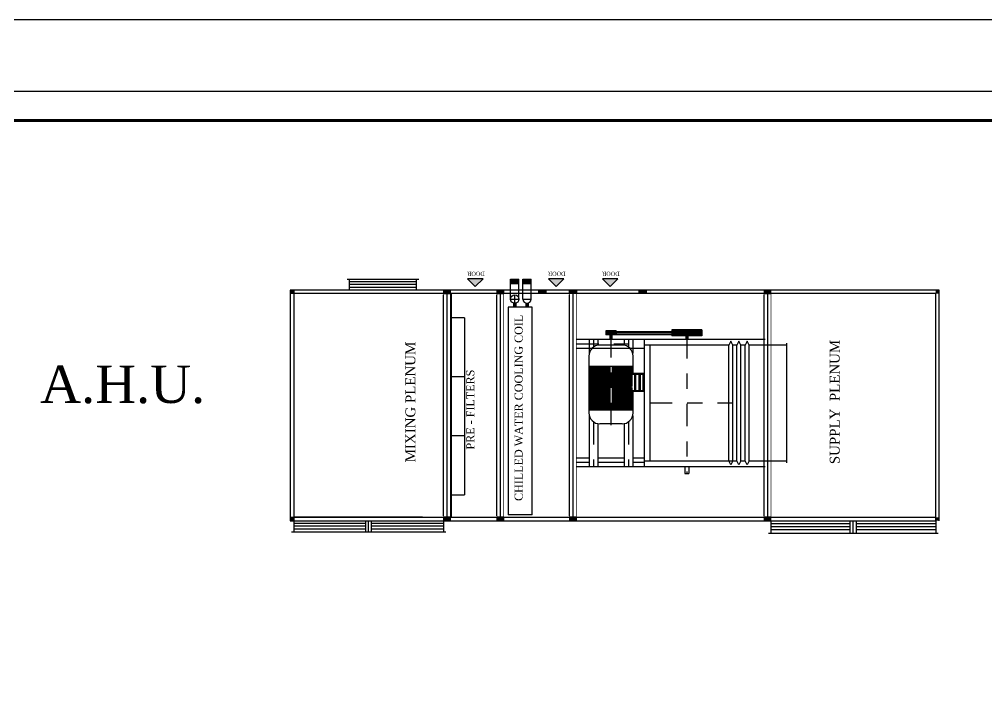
# Model space of a CAD drawing. Extents: x -706 to 2784, y 123 to 852.
# Drawn here: x -691.58 to -685.19, y 156.12 to 160.65 of the extents above; entities that cross this region are included whole.
import ezdxf

# ---------------------------------------------------------------- set-up
doc = ezdxf.new("R2010")
doc.units = 0
doc.header["$MEASUREMENT"] = 0
doc.linetypes.add('CENTER2', pattern=[1.125, 0.75, -0.125, 0.125, -0.125])
doc.layers.add('AC-TEXT', color=15, linetype='Continuous', lineweight=30)
for name, color, linetype in [('AC.EQUIPMENT', 31, 'Continuous'), ('fram', 252, 'Continuous'), ('WALL', 4, 'Continuous')]:
    doc.layers.add(name, color=color, linetype=linetype)
doc.styles.add('AC', font='romans.shx', dxfattribs={"height": 0.2})
doc.styles.get("Standard").update_dxf_attribs({"font": 'TIMES.TTF'})

# ---------------------------------------------------------------- blocks, each defined once
blk = doc.blocks.new('A$C0DAB2E14')
at = {"layer": 'AC.EQUIPMENT'}
for points in [[(0.0977, 0), (0.0747, 0), (0.0747, 0.023), (0.0977, 0.023)], [(1.6137, 0), (1.5907, 0), (1.5907, 0.023), (1.6137, 0.023)], [(0.0977, -1.023), (0.0747, -1.023), (0.0747, -1), (0.0977, -1)], [(0.0977, -1.0459), (0.0747, -1.0459), (0.0747, -1.023), (0.0977, -1.023)], [(1.6137, -1), (1.5907, -1), (1.5907, -1.023), (1.6137, -1.023)], [(1.6137, -1.0459), (1.5907, -1.0459), (1.5907, -1.023), (1.6137, -1.023)], [(1.6375, -1.2123), (1.6892, -1.1606), (1.6892, -1.2639)], [(0.0977, -1.3791), (0.0747, -1.3791), (0.0747, -1.3561), (0.0977, -1.3561)], [(1.6137, -1.3791), (1.5907, -1.3791), (1.5907, -1.3561), (1.6137, -1.3561)], [(0.0977, -1.4021), (0.0747, -1.4021), (0.0747, -1.3791), (0.0977, -1.3791)], [(1.6137, -1.4021), (1.5907, -1.4021), (1.5907, -1.3791), (1.6137, -1.3791)], [(1.6589, -1.5034), (1.6873, -1.5034), (1.6873, -1.4473), (1.6589, -1.4473)], [(1.6589, -1.5856), (1.6873, -1.5856), (1.6873, -1.5295), (1.6589, -1.5295)], [(1.5907, -1.6604), (1.5907, -1.6374), (1.6137, -1.6374), (1.6137, -1.6604)], [(1.5907, -1.6834), (1.5907, -1.6604), (1.6137, -1.6604), (1.6137, -1.6834)], [(1.6375, -1.7516), (1.6892, -1.6999), (1.6892, -1.8033)], [(0.0747, -1.8639), (0.0747, -1.8409), (0.0977, -1.8409), (0.0977, -1.8639)], [(0.0747, -1.8868), (0.0747, -1.8639), (0.0977, -1.8639), (0.0977, -1.8868)], [(1.5907, -1.8639), (1.5907, -1.8409), (1.6137, -1.8409), (1.6137, -1.8639)], [(1.5907, -1.8868), (1.5907, -1.8639), (1.6137, -1.8639), (1.6137, -1.8868)], [(1.6375, -2.1128), (1.6892, -2.0611), (1.6892, -2.1645)], [(1.5907, -2.3291), (1.5907, -2.3061), (1.6137, -2.3061), (1.6137, -2.3291)], [(1.5907, -2.352), (1.5907, -2.3291), (1.6137, -2.3291), (1.6137, -2.352)], [(0.0747, -3.1631), (0.0747, -3.1402), (0.0977, -3.1402), (0.0977, -3.1631)], [(0.0747, -3.1861), (0.0747, -3.1631), (0.0977, -3.1631), (0.0977, -3.1861)], [(1.5907, -3.1631), (1.5907, -3.1402), (1.6137, -3.1402), (1.6137, -3.1631)], [(1.5907, -3.1861), (1.5907, -3.1631), (1.6137, -3.1631), (1.6137, -3.1861)], [(0.0747, -4.2861), (0.0747, -4.3091), (0.0977, -4.3091), (0.0977, -4.2861)], [(1.6137, -4.2861), (1.5907, -4.2861), (1.5907, -4.3091), (1.6137, -4.3091)]]:
    blk.add_hatch(color=2, dxfattribs=at).paths.add_polyline_path(points)
h = blk.add_hatch(color=2, dxfattribs=at)
edge = h.paths.add_edge_path()
edge.add_line((1.5006, -1.4674), (1.5006, -1.4834))
edge.add_line((1.5006, -1.4834), (1.5274, -1.4834))
edge.add_ellipse((1.5542, -1.4754), major_axis=(0.0198, 0.0198), ratio=1, start_angle=135, end_angle=151.60155, ccw=False)
edge.add_ellipse((1.5542, -1.4754), major_axis=(-0.0198, 0.0198), ratio=1, start_angle=28.39845, end_angle=45, ccw=False)
edge.add_line((1.5274, -1.4674), (1.5006, -1.4674))
h = blk.add_hatch(color=2, dxfattribs=at)
edge = h.paths.add_edge_path()
edge.add_line((1.5006, -1.5495), (1.5006, -1.5655))
edge.add_line((1.5006, -1.5655), (1.5274, -1.5655))
edge.add_ellipse((1.5542, -1.5575), major_axis=(0.0198, 0.0198), ratio=1, start_angle=135, end_angle=151.60155, ccw=False)
edge.add_ellipse((1.5542, -1.5575), major_axis=(-0.0198, 0.0198), ratio=1, start_angle=28.39845, end_angle=45, ccw=False)
edge.add_line((1.5274, -1.5495), (1.5006, -1.5495))
h = blk.add_hatch(color=5, dxfattribs=at)
h.paths.add_polyline_path([(0.9371, -2.3397), (0.9371, -2.2511), (1.0582, -2.2511), (1.0582, -2.3397)])
h.paths.add_polyline_path([(0.9445, -2.3323), (1.0508, -2.3323), (1.0508, -2.2584), (0.9445, -2.2584)], flags=16)
at = {"layer": 'AC.EQUIPMENT', "color": 2}
for p, q in [((0, 0.0149), (0, -1.0149)), ((0.0747, 0), (0, 0)), ((0.0187, -0.4813), (0.0187, 0)), ((0.0374, -0.4813), (0.0374, 0)), ((0.056, -0.4813), (0.056, 0)), ((0.0977, 0.023), (0.0747, 0.023)), ((1.6137, 0), (0.0747, 0)), ((0.0977, 0.023), (0.0977, -3.0406)), ((0.0977, 0.023), (0.0977, -4.2861)), ((0.0977, -0.8592), (0.0977, 0)), ((1.5907, -4.2861), (1.5907, 0.023)), ((1.5907, -3.0406), (1.5907, -0.2116)), ((1.6137, -0.3717), (1.6884, -0.3717)), ((1.6324, -0.8199), (1.6324, -0.3717)), ((1.6511, -0.8199), (1.6511, -0.3717)), ((1.6697, -0.8199), (1.6697, -0.3717)), ((1.6884, -0.3567), (1.6884, -0.8348)), ((0, -0.4813), (0.0747, -0.4813)), ((0, -0.5), (0.0747, -0.5)), ((0, -0.5187), (0.0747, -0.5187)), ((0.0187, -1), (0.0187, -0.5187)), ((0.0374, -1), (0.0374, -0.5187)), ((0.056, -1), (0.056, -0.5187)), ((1.6137, -0.8199), (1.6884, -0.8199)), ((0.0747, -1), (0, -1)), ((1.5907, -1.0507), (0.0977, -1.0507)), ((0.247, -1.0507), (0.247, -1.1398)), ((0.6413, -1.1398), (0.6413, -1.0507)), ((1.0356, -1.1398), (1.0356, -1.0507)), ((1.4271, -1.0507), (1.4271, -1.045)), ((1.4299, -1.1398), (1.4299, -1.0507)), ((1.4299, -1.1398), (0.247, -1.1398)), ((1.6375, -1.2123), (1.6892, -1.1606)), ((1.6892, -1.2639), (1.6892, -1.1606)), ((1.6892, -1.2639), (1.6375, -1.2123)), ((1.5274, -1.4674), (1.5006, -1.4674)), ((1.5274, -1.4834), (1.5006, -1.4834)), ((1.5262, -1.4754), (1.5822, -1.4754)), ((1.5542, -1.4473), (1.5542, -1.5034)), ((1.5542, -1.4473), (1.6873, -1.4473)), ((1.6589, -1.4473), (1.6589, -1.5034)), ((1.6873, -1.4473), (1.6873, -1.5034)), ((1.5274, -1.5495), (1.5006, -1.5495)), ((1.5542, -1.5034), (1.6873, -1.5034)), ((1.5542, -1.5295), (1.5542, -1.5856)), ((1.5542, -1.5295), (1.6873, -1.5295)), ((1.6589, -1.5295), (1.6589, -1.5856)), ((1.6873, -1.5295), (1.6873, -1.5856)), ((1.5274, -1.5655), (1.5006, -1.5655)), ((1.5542, -1.5856), (1.6873, -1.5856)), ((1.6375, -1.7516), (1.6892, -1.6999)), ((1.6892, -1.8033), (1.6892, -1.6999)), ((1.6892, -1.8033), (1.6375, -1.7516)), ((1.6375, -2.1128), (1.6892, -2.0611)), ((1.6892, -2.1645), (1.6892, -2.0611)), ((1.6892, -2.1645), (1.6375, -2.1128)), ((-0.0075, -3.1697), (-0.0075, -4.3025)), ((0.0747, -3.1861), (-0.0075, -3.1861)), ((0.0131, -3.7156), (0.0131, -3.1861)), ((0.0336, -3.7156), (0.0336, -3.1861)), ((0.0542, -3.7156), (0.0542, -3.1861)), ((-0.0075, -3.7156), (0.0747, -3.7156)), ((-0.0075, -3.7361), (0.0747, -3.7361)), ((-0.0075, -3.7567), (0.0747, -3.7567)), ((0.0131, -4.2861), (0.0131, -3.7567)), ((0.0336, -4.2861), (0.0336, -3.7567)), ((0.0542, -4.2861), (0.0542, -3.7567)), ((0.0747, -4.2861), (-0.0075, -4.2861)), ((0.0747, -4.2861), (1.5907, -4.2861)), ((0.0977, -4.2861), (1.5907, -4.2861))]:
    blk.add_line(p, q, dxfattribs=at)
at = {"layer": 'AC.EQUIPMENT', "color": 4}
for p, q in [((1.6137, 0.023), (0.0747, 0.023)), ((0.0747, 0.023), (0.0747, -4.2861)), ((1.6137, -4.3091), (1.6137, 0.023)), ((1.5907, -1.023), (0.0977, -1.023)), ((1.5907, -1.3791), (0.0977, -1.3791)), ((1.5002, -1.4316), (0.1149, -1.4316)), ((0.1149, -1.5916), (0.1149, -1.4316)), ((1.5002, -1.5916), (1.5002, -1.4316)), ((0.1149, -1.5916), (1.5002, -1.5916)), ((1.5907, -1.8639), (0.0977, -1.8639)), ((1.5907, -3.1631), (0.0977, -3.1631)), ((0.0747, -4.3091), (1.6137, -4.3091))]:
    blk.add_line(p, q, dxfattribs=at)
at = {"layer": 'AC.EQUIPMENT', "color": 5}
for p, q in [((0.4374, -1.8868), (0.4374, -3.1483)), ((0.4664, -1.8868), (0.4664, -1.9732)), ((0.4953, -1.8868), (0.4953, -1.9732)), ((1.2268, -1.8868), (1.2268, -2.3397)), ((1.2846, -3.1483), (1.2846, -1.8868)), ((0.775, -1.9732), (0.4374, -1.9732)), ((1.1738, -1.9704), (0.795, -1.9704)), ((0.8118, -2.2658), (0.8118, -1.9704)), ((1.1047, -1.9719), (0.8118, -1.9719)), ((1.1047, -1.9733), (0.8118, -1.9733)), ((1.1047, -1.9748), (0.8118, -1.9748)), ((1.1047, -1.9763), (0.8118, -1.9763)), ((1.1047, -1.9778), (0.8118, -1.9778)), ((1.1047, -1.9793), (0.8118, -1.9793)), ((1.1047, -1.9807), (0.8118, -1.9807)), ((1.1047, -1.9822), (0.8118, -1.9822)), ((1.1047, -1.9837), (0.8118, -1.9837)), ((1.1047, -1.9852), (0.8118, -1.9852)), ((1.1047, -1.9866), (0.8118, -1.9866)), ((1.1047, -1.9881), (0.8118, -1.9881)), ((1.1047, -1.9896), (0.8118, -1.9896)), ((1.1047, -1.9911), (0.8118, -1.9911)), ((1.1047, -1.9925), (0.8118, -1.9925)), ((1.1047, -1.994), (0.8118, -1.994)), ((1.1047, -1.9955), (0.8118, -1.9955)), ((1.1047, -1.997), (0.8118, -1.997)), ((1.1047, -1.9985), (0.8118, -1.9985)), ((1.1047, -1.9999), (0.8118, -1.9999)), ((1.1047, -2.0014), (0.8118, -2.0014)), ((1.1047, -2.2658), (1.1047, -1.9704)), ((1.2846, -1.9732), (1.1938, -1.9732)), ((0.7223, -2.031), (0.4374, -2.031)), ((0.4664, -2.031), (0.4664, -2.2052)), ((0.4953, -2.031), (0.4953, -2.2052)), ((0.7211, -2.192), (0.7211, -2.0443)), ((1.1047, -2.0029), (0.8118, -2.0029)), ((1.1047, -2.0044), (0.8118, -2.0044)), ((1.1047, -2.0058), (0.8118, -2.0058)), ((1.1047, -2.0073), (0.8118, -2.0073)), ((1.1047, -2.0088), (0.8118, -2.0088)), ((1.1047, -2.0103), (0.8118, -2.0103)), ((1.1047, -2.0118), (0.8118, -2.0118)), ((1.1047, -2.0132), (0.8118, -2.0132)), ((1.1047, -2.0147), (0.8118, -2.0147)), ((1.1047, -2.0162), (0.8118, -2.0162)), ((1.1047, -2.0191), (0.8118, -2.0191)), ((1.1047, -2.0221), (0.8118, -2.0221)), ((1.1047, -2.025), (0.8118, -2.025)), ((1.1047, -2.028), (0.8118, -2.028)), ((1.1047, -2.031), (0.8118, -2.031)), ((1.1047, -2.0339), (0.8118, -2.0339)), ((1.1047, -2.0369), (0.8118, -2.0369)), ((1.1047, -2.0398), (0.8118, -2.0398)), ((1.1047, -2.0428), (0.8118, -2.0428)), ((1.1047, -2.0472), (0.8118, -2.0472)), ((1.1047, -2.0516), (0.8118, -2.0516)), ((1.1047, -2.0561), (0.8118, -2.0561)), ((1.1047, -2.0605), (0.8118, -2.0605)), ((1.1047, -2.0649), (0.8118, -2.0649)), ((1.2846, -2.031), (1.2464, -2.031)), ((1.2476, -2.192), (1.2476, -2.0443)), ((1.1047, -2.0708), (0.8118, -2.0708)), ((1.1047, -2.0767), (0.8118, -2.0767)), ((1.1047, -2.0827), (0.8118, -2.0827)), ((1.1047, -2.0886), (0.8118, -2.0886)), ((1.1047, -2.096), (0.8118, -2.096)), ((1.1047, -2.1033), (0.8118, -2.1033)), ((1.1047, -2.1107), (0.8118, -2.1107)), ((1.1047, -2.1255), (0.8118, -2.1255)), ((1.3149, -2.1114), (1.2846, -2.1114)), ((1.3149, -2.1248), (1.2846, -2.1248)), ((1.3149, -2.1517), (1.3149, -2.0845)), ((1.3418, -2.0845), (1.3149, -2.0845)), ((1.3182, -2.1517), (1.3182, -2.0845)), ((1.3216, -2.1517), (1.3216, -2.0845)), ((1.325, -2.1517), (1.325, -2.0845)), ((1.3283, -2.1517), (1.3283, -2.0845)), ((1.3317, -2.1517), (1.3317, -2.0845)), ((1.3351, -2.1517), (1.3351, -2.0845)), ((1.3384, -2.1517), (1.3384, -2.0845)), ((1.3418, -2.1517), (1.3418, -2.0845)), ((1.1047, -2.1329), (0.8118, -2.1329)), ((1.1047, -2.1403), (0.8118, -2.1403)), ((1.1047, -2.1477), (0.8118, -2.1477)), ((1.1047, -2.1536), (0.8118, -2.1536)), ((1.1047, -2.1595), (0.8118, -2.1595)), ((1.1047, -2.1654), (0.8118, -2.1654)), ((1.1047, -2.1713), (0.8118, -2.1713)), ((1.1047, -2.1757), (0.8118, -2.1757)), ((1.1047, -2.1802), (0.8118, -2.1802)), ((1.1047, -2.1846), (0.8118, -2.1846)), ((1.1047, -2.189), (0.8118, -2.189)), ((1.1047, -2.1934), (0.8118, -2.1934)), ((1.3418, -2.1517), (1.3149, -2.1517)), ((1.3182, -2.1517), (1.3182, -2.5235)), ((1.3283, -2.1517), (1.3283, -2.5235)), ((1.3384, -2.1517), (1.3384, -2.5235)), ((0.7223, -2.2052), (0.4374, -2.2052)), ((1.1047, -2.1964), (0.8118, -2.1964)), ((1.1047, -2.1994), (0.8118, -2.1994)), ((1.1047, -2.2023), (0.8118, -2.2023)), ((1.1047, -2.2053), (0.8118, -2.2053)), ((1.1047, -2.2082), (0.8118, -2.2082)), ((1.1047, -2.2112), (0.8118, -2.2112)), ((1.1047, -2.2141), (0.8118, -2.2141)), ((1.1047, -2.2171), (0.8118, -2.2171)), ((1.1047, -2.22), (0.8118, -2.22)), ((1.1047, -2.223), (0.8118, -2.223)), ((1.1047, -2.2245), (0.8118, -2.2245)), ((1.1047, -2.2259), (0.8118, -2.2259)), ((1.1047, -2.2274), (0.8118, -2.2274)), ((1.1047, -2.2289), (0.8118, -2.2289)), ((1.1047, -2.2304), (0.8118, -2.2304)), ((1.1047, -2.2319), (0.8118, -2.2319)), ((1.1047, -2.2319), (0.8118, -2.2319)), ((1.1047, -2.2333), (0.8118, -2.2333)), ((1.1047, -2.2348), (0.8118, -2.2348)), ((1.1047, -2.2363), (0.8118, -2.2363)), ((1.1047, -2.2378), (0.8118, -2.2378)), ((1.1047, -2.2392), (0.8118, -2.2392)), ((1.1047, -2.2407), (0.8118, -2.2407)), ((1.1047, -2.2422), (0.8118, -2.2422)), ((1.1047, -2.2437), (0.8118, -2.2437)), ((1.1047, -2.2452), (0.8118, -2.2452)), ((1.1047, -2.2466), (0.8118, -2.2466)), ((1.1047, -2.2481), (0.8118, -2.2481)), ((1.1047, -2.2496), (0.8118, -2.2496)), ((1.1047, -2.2511), (0.8118, -2.2511)), ((0.9371, -2.2525), (0.8118, -2.2525)), ((0.9371, -2.254), (0.8118, -2.254)), ((0.9371, -2.2555), (0.8118, -2.2555)), ((0.9371, -2.257), (0.8118, -2.257)), ((0.9371, -2.2584), (0.8118, -2.2584)), ((0.9371, -2.2599), (0.8118, -2.2599)), ((0.9633, -2.2584), (0.857, -2.2584)), ((0.9445, -2.2584), (0.9445, -2.3323)), ((1.1047, -2.2525), (0.9707, -2.2525)), ((1.1047, -2.254), (0.9707, -2.254)), ((1.1047, -2.2555), (0.9707, -2.2555)), ((1.1047, -2.257), (0.9707, -2.257)), ((1.1047, -2.2584), (0.9707, -2.2584)), ((1.0508, -2.3323), (1.0508, -2.2584)), ((1.1047, -2.2599), (1.0582, -2.2599)), ((1.2846, -2.2052), (1.2464, -2.2052)), ((0.775, -2.2631), (0.4374, -2.2631)), ((0.4664, -2.2631), (0.4664, -2.3397)), ((0.4953, -2.2631), (0.4953, -2.3397)), ((0.795, -2.2658), (0.9371, -2.2658)), ((0.9371, -2.2614), (0.8118, -2.2614)), ((0.9371, -2.2629), (0.8118, -2.2629)), ((0.9371, -2.2644), (0.8118, -2.2644)), ((0.9445, -2.2763), (1.0508, -2.2763)), ((0.9445, -2.285), (1.0508, -2.285)), ((0.9445, -2.3057), (1.0508, -2.3057)), ((0.9445, -2.3145), (1.0508, -2.3145)), ((1.1047, -2.2614), (1.0582, -2.2614)), ((1.1047, -2.2629), (1.0582, -2.2629)), ((1.1047, -2.2644), (1.0582, -2.2644)), ((1.0582, -2.2658), (1.1738, -2.2658)), ((1.2846, -2.2631), (1.1938, -2.2631)), ((1.2846, -2.3397), (0.4374, -2.3397)), ((0.4744, -2.3397), (0.4744, -2.939)), ((1.2476, -2.3767), (0.4744, -2.3767)), ((0.9371, -2.3397), (1.0582, -2.3397)), ((0.9445, -2.3323), (1.0508, -2.3323)), ((1.2476, -2.9054), (1.2476, -2.3397)), ((1.3082, -2.7252), (1.3082, -2.5235)), ((1.3485, -2.5235), (1.3082, -2.5235)), ((1.3115, -2.7252), (1.3115, -2.5235)), ((1.3149, -2.7252), (1.3149, -2.5235)), ((1.3182, -2.7252), (1.3182, -2.5235)), ((1.3216, -2.7252), (1.3216, -2.5235)), ((1.325, -2.7252), (1.325, -2.5235)), ((1.3283, -2.7252), (1.3283, -2.5235)), ((1.3317, -2.7252), (1.3317, -2.5235)), ((1.3351, -2.7252), (1.3351, -2.5235)), ((1.3384, -2.7252), (1.3384, -2.5235)), ((1.3418, -2.7252), (1.3418, -2.5235)), ((1.3451, -2.7252), (1.3451, -2.5235)), ((1.3485, -2.7252), (1.3485, -2.5235)), ((0.3904, -2.6109), (0.3904, -2.6378)), ((0.4374, -2.6109), (0.3904, -2.6109)), ((0.4374, -2.6378), (0.3904, -2.6378)), ((1.3082, -2.6176), (1.2846, -2.6176)), ((1.3082, -2.631), (1.2846, -2.631)), ((1.3485, -2.7252), (1.3082, -2.7252)), ((0.4475, -2.9188), (0.4744, -2.9054)), ((0.4744, -2.9054), (1.2476, -2.9054)), ((1.2745, -2.9188), (1.2476, -2.9054)), ((0.4744, -2.9323), (0.4475, -2.9188)), ((0.4475, -2.9726), (0.4744, -2.9592)), ((0.4744, -2.9323), (0.4744, -2.9592)), ((0.4744, -2.9323), (0.4744, -2.9592)), ((0.4744, -2.9323), (1.2476, -2.9323)), ((0.4744, -2.9592), (1.2476, -2.9592)), ((1.2476, -2.9323), (1.2745, -2.9188)), ((1.2476, -2.9592), (1.2476, -2.9323)), ((1.2476, -2.9592), (1.2476, -2.9323)), ((1.2745, -2.9726), (1.2476, -2.9592)), ((0.4744, -2.9861), (0.4475, -2.9726)), ((0.4475, -3.0264), (0.4744, -3.013)), ((0.4744, -3.0399), (0.4475, -3.0264)), ((0.4744, -2.9861), (0.4744, -3.013)), ((0.4744, -2.9861), (0.4744, -3.013)), ((0.4744, -2.9861), (1.2476, -2.9861)), ((0.4744, -3.013), (1.2476, -3.013)), ((1.2476, -2.9861), (1.2745, -2.9726)), ((1.2476, -3.013), (1.2476, -2.9861)), ((1.2476, -3.013), (1.2476, -2.9861)), ((1.2745, -3.0264), (1.2476, -3.013)), ((1.2476, -3.0399), (1.2745, -3.0264)), ((0.4744, -3.0399), (0.4744, -3.2907)), ((0.4744, -3.0399), (1.2476, -3.0399)), ((1.2476, -3.2907), (1.2476, -3.0399)), ((1.2611, -3.2907), (0.461, -3.2907))]:
    blk.add_line(p, q, dxfattribs=at)
at = {"layer": 'AC.EQUIPMENT', "color": 4, "linetype": 'CENTER2', "ltscale": 0.2}
for p, q in [((1.2557, -1.8868), (1.2557, -2.3397)), ((0.7343, -2.0021), (0.4374, -2.0021)), ((1.2846, -2.0021), (1.2344, -2.0021)), ((1.3149, -2.1181), (0.6664, -2.1181)), ((0.7343, -2.2341), (0.4374, -2.2341)), ((1.2846, -2.2341), (1.2344, -2.2341)), ((0.861, -2.3767), (0.861, -2.9323)), ((1.3082, -2.6243), (0.3904, -2.6243))]:
    blk.add_line(p, q, dxfattribs=at)
at = {"layer": 'AC.EQUIPMENT', "color": 2, "const_width": 0.00425}
for points in [[(0.0977, 0), (1.5907, 0)], [(0.0977, -1), (1.5907, -1)], [(0.0977, -1.0459), (1.5907, -1.0459)], [(0.0977, -1.3561), (1.5907, -1.3561)], [(0.0977, -1.4021), (1.5907, -1.4021)], [(0.0977, -1.8409), (1.5907, -1.8409)], [(0.0977, -1.8868), (1.5907, -1.8868)], [(0.0977, -3.1402), (1.5907, -3.1402)], [(0.0977, -3.1861), (1.5907, -3.1861)], [(0.0977, -4.2861), (1.5907, -4.2861)]]:
    blk.add_lwpolyline(points, dxfattribs=at)
at = {"layer": 'AC.EQUIPMENT', "color": 2}
for points in [[(0.0977, -1.023), (0.0977, -1), (0.0747, -1), (0.0747, -1.023)], [(0.0977, -1.0459), (0.0977, -1.023), (0.0747, -1.023), (0.0747, -1.0459)], [(1.6137, -1.023), (1.6137, -1), (1.5907, -1), (1.5907, -1.023)], [(1.6137, -1.0459), (1.6137, -1.023), (1.5907, -1.023), (1.5907, -1.0459)], [(0.0977, -1.3791), (0.0977, -1.3561), (0.0747, -1.3561), (0.0747, -1.3791)], [(1.6137, -1.3791), (1.6137, -1.3561), (1.5907, -1.3561), (1.5907, -1.3791)], [(0.0977, -1.4021), (0.0977, -1.3791), (0.0747, -1.3791), (0.0747, -1.4021)], [(1.6137, -1.4021), (1.6137, -1.3791), (1.5907, -1.3791), (1.5907, -1.4021)], [(1.5907, -1.6604), (1.5907, -1.6374), (1.6137, -1.6374), (1.6137, -1.6604)], [(1.5907, -1.6834), (1.5907, -1.6604), (1.6137, -1.6604), (1.6137, -1.6834)], [(0.0977, -1.8639), (0.0977, -1.8409), (0.0747, -1.8409), (0.0747, -1.8639)], [(0.0977, -1.8868), (0.0977, -1.8639), (0.0747, -1.8639), (0.0747, -1.8868)], [(1.5907, -1.8639), (1.5907, -1.8409), (1.6137, -1.8409), (1.6137, -1.8639)], [(1.5907, -1.8868), (1.5907, -1.8639), (1.6137, -1.8639), (1.6137, -1.8868)], [(1.5907, -2.3291), (1.5907, -2.3061), (1.6137, -2.3061), (1.6137, -2.3291)], [(1.5907, -2.352), (1.5907, -2.3291), (1.6137, -2.3291), (1.6137, -2.352)], [(0.0977, -3.1631), (0.0977, -3.1402), (0.0747, -3.1402), (0.0747, -3.1631)], [(0.0977, -3.1861), (0.0977, -3.1631), (0.0747, -3.1631), (0.0747, -3.1861)], [(1.6137, -3.1631), (1.6137, -3.1402), (1.5907, -3.1402), (1.5907, -3.1631)], [(1.6137, -3.1861), (1.6137, -3.1631), (1.5907, -3.1631), (1.5907, -3.1861)]]:
    blk.add_lwpolyline(points, close=True, dxfattribs=at)
for points in [[(0.1063, -1), (1.5821, -1)], [(0.1063, -1.3561), (1.5821, -1.3561)], [(0.1063, -1.8409), (1.5821, -1.8409)], [(0.1063, -3.1402), (1.5821, -3.1402)]]:
    blk.add_lwpolyline(points, dxfattribs=at)
at = {"layer": 'AC.EQUIPMENT', "color": 5}
for points in [[(0.9371, -2.3397), (0.9371, -2.2511)], [(1.0582, -2.3397), (1.0582, -2.2511)]]:
    blk.add_lwpolyline(points, dxfattribs=at)
at = {"layer": 'AC.EQUIPMENT', "color": 2}
blk.add_circle((1.5542, -1.4754), 0.028, dxfattribs=at)
blk.add_arc((1.5542, -1.5575), 0.028, 90, 270, dxfattribs=at)
at = {"layer": 'AC.EQUIPMENT', "color": 5}
for centre, start, end in [((0.795, -2.0443), 90, 180), ((1.1738, -2.0443), 0, 90), ((0.795, -2.192), 180, 270), ((1.1738, -2.192), 270, 0)]:
    blk.add_arc(centre, 0.0739, start, end, dxfattribs=at)
at = {"layer": 'AC.EQUIPMENT', "color": 5, "attachment_point": 5}
for s, insert, char_height, width in [('{\\fTimes New Roman|b0|i0|c0|p18;MIXING PLENUM}', (0.8672, -0.7795), 0.065948, 2.292608), ('{\\fTimes New Roman|b0|i0|c0|p18;PRE - FILTERS}', (0.8165, -1.1794), 0.053418, 1.350644), ('{\\fTimes New Roman|b0|i0|c0|p18;CHILLED WATER COOLING COIL}', (0.8281, -1.5021), 0.053418, 1.350644), ('{\\fTimes New Roman|b0|i0|c0|p18;SUPPLY  PLENUM}', (0.8672, -3.6123), 0.065948, 2.292608)]:
    blk.add_mtext(s, dxfattribs=dict(at, insert=insert, char_height=char_height, width=width))
at = {"layer": 'AC.EQUIPMENT', "color": 5, "char_height": 0.027124, "width": 0.685819, "attachment_point": 5, "rotation": 90}
for insert in [(1.7234, -1.2172), (1.7234, -1.7565), (1.7234, -2.1177)]:
    blk.add_mtext('{\\fTimes New Roman|b0|i0|c0|p18;DOOR}', dxfattribs=dict(at, insert=insert))

msp = doc.modelspace()

# ---------------------------------------------------------------- linework, layer by layer
at = {"layer": 'fram'}
msp.add_line((-641.8901, 160.1762), (-705.9363, 160.1762), dxfattribs=at)
for points in [[(-706.4132, 160.6531), (-641.4132, 160.6531), (-641.4132, 122.6531), (-706.4132, 122.6531)], [(-649.4668, 160.1762), (-705.9363, 160.1762), (-705.9363, 123.13), (-649.4668, 123.13)]]:
    msp.add_lwpolyline(points, close=True, dxfattribs=at)
at = {"layer": 'WALL', "linetype": 'Continuous'}
msp.add_lwpolyline([(-649.6588, 159.9842, 0.0192, 0.0192, 0), (-705.7443, 159.9842, 0.0192, 0.0192, 0), (-705.7443, 123.322, 0.0192, 0.0192, 0), (-649.6588, 123.322, 0.0192, 0.0192, 0)], format="xyseb", close=True, dxfattribs=at)
msp.add_lwpolyline([(-649.6588, 159.9842, 0.0192, 0.0192, 0), (-705.7443, 159.9842, 0.0192, 0.0192, 0), (-705.7443, 123.322, 0.0192, 0.0192, 0), (-649.6588, 123.322, 0.0192, 0.0192, 0)], format="xyseb", close=True, dxfattribs=at)

# ---------------------------------------------------------------- block references
at = {"layer": 'AC.EQUIPMENT', "xscale": 0.9900000000000091, "yscale": 0.9900000000000091, "zscale": 0.99, "rotation": 90}
msp.add_blockref('A$C0DAB2E14', (-689.7675, 157.2651), dxfattribs=at)

# ---------------------------------------------------------------- texts
at = {"layer": 'AC-TEXT', "color": 7, "linetype": 'Continuous', "insert": (-691.4431, 158.1118), "char_height": 0.149008, "width": 3.239282, "attachment_point": 7, "style": 'AC'}
msp.add_mtext('{\\fTimes New Roman|b0|i0|c0|p18;\\H1.661x;A.H.U.\\A1;\\H0.602x; }', dxfattribs=at)

doc.saveas('drawing.dxf')
